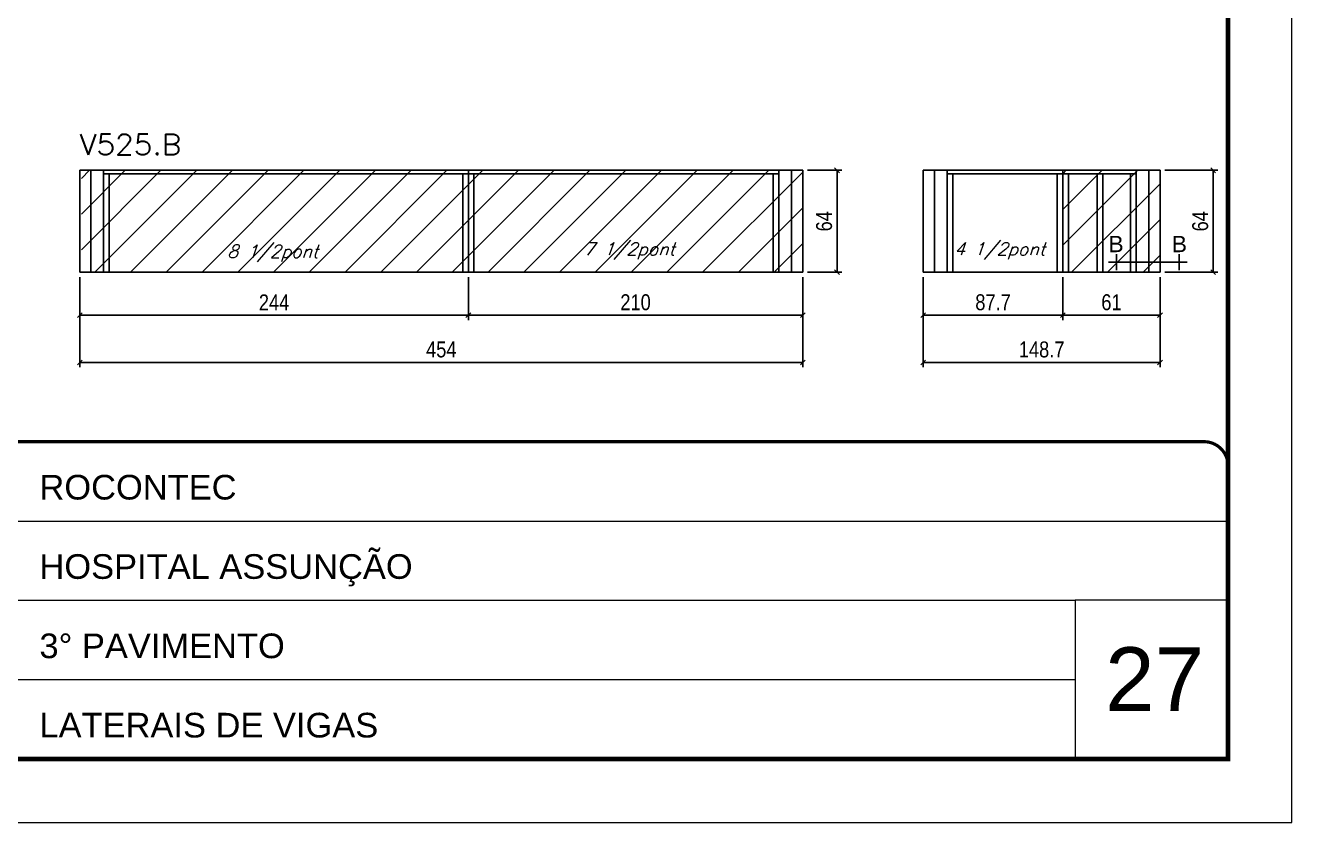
# Model space of a CAD drawing. Extents: x -21493 to -15213, y -12134 to 11887.
# Drawn here: x -17620 to -16825, y 3946 to 4446 of the extents above; entities that cross this region are included whole.
import ezdxf
from ezdxf.enums import TextEntityAlignment as Align

# ---------------------------------------------------------------- set-up
doc = ezdxf.new("R2010")
doc.units = 0
doc.linetypes.add('CONTINUO', pattern=[0])
doc.linetypes.add('DASHED', pattern=[0.75, 0.5, -0.25])
for name, color, linetype, lineweight in [('CARIMBO', 255, 'Continuous', 9), ('Folhas', 255, 'Continuous', 9), ('SARRAFO DE PRESSAO', 251, 'DASHED', 9), ('Texto Seção', 7, 'Continuous', 15)]:
    doc.layers.add(name, color=color, linetype=linetype, lineweight=lineweight)
for name, color, linetype in [('COTA', 241, 'Continuous'), ('detalhes', 4, 'Continuous'), ('Painéis', 200, 'Continuous'), ('Reaproveitamento', 251, 'Continuous'), ('SARR_2.2x7', 40, 'Continuous'), ('SARR_3.5x7', 81, 'Continuous'), ('texto', 7, 'Continuous')]:
    doc.layers.add(name, color=color, linetype=linetype)
doc.styles.add('ARIAL', font='arial.ttf')
doc.styles.add('COTA TECNICA', font='techl___.ttf', dxfattribs={"height": 10})
doc.styles.add('REGUA-120', font='ROMANS.shx', dxfattribs={"height": 15})
doc.styles.add('Romans', font='romans.shx')
doc.dimstyles.new('PAINEL', dxfattribs={"dimtxt": 10, "dimasz": 3, "dimexe": 3, "dimexo": 3, "dimgap": 3, "dimtad": 1, "dimdec": 1, "dimzin": 12, "dimdsep": 46, "dimtxsty": 'COTA TECNICA', "dimblk1": 'OBLIQUE', "dimblk2": 'OBLIQUE', "dimsah": 1, "dimcen": 0.9, "dimclrd": 4, "dimclre": 4, "dimclrt": 240, "dimadec": 1, "dimazin": 3, "dimtfac": 1, "dimtdec": 1, "dimtmove": 0, "dimatfit": 3, "dimfxl": 1, "dimtolj": 1, "dimtzin": 12, "dimarcsym": 0})

# ---------------------------------------------------------------- blocks, each defined once
blk = doc.blocks.new('_Oblique')
at = {"color": 0, "linetype": 'ByBlock', "lineweight": -2}
blk.add_line((-0.5, -0.5), (0.5, 0.5), dxfattribs=at)
blk = doc.blocks.new('*D288')
at = {"layer": 'COTA', "color": 4, "lineweight": -2, "ltscale": 25, "transparency": 16777216}
for p, q in [((-17585.9, 4288.44), (-17585.9, 4261.43)), ((-17341.9, 4288.44), (-17341.9, 4261.43)), ((-17585.9, 4264.43), (-17341.9, 4264.43))]:
    blk.add_line(p, q, dxfattribs=at)
at = {"layer": 'Defpoints', "color": 0, "ltscale": 25, "transparency": 16777216}
for p in [(-17585.9, 4291.44), (-17341.9, 4291.44), (-17341.9, 4264.43)]:
    blk.add_point(p, dxfattribs=at)
at = {"layer": 'COTA', "color": 4, "lineweight": -2, "ltscale": 25, "transparency": 16777216, "xscale": 3, "yscale": 3, "zscale": 3, "rotation": 180}
blk.add_blockref('_Oblique', (-17585.9, 4264.43), dxfattribs=at)
at = {"layer": 'COTA', "color": 4, "lineweight": -2, "ltscale": 25, "transparency": 16777216, "xscale": 3, "yscale": 3, "zscale": 3}
blk.add_blockref('_Oblique', (-17341.9, 4264.43), dxfattribs=at)
at = {"layer": 'COTA', "color": 240, "ltscale": 25, "transparency": 16777216, "insert": (-17463.9, 4272.5), "char_height": 10, "attachment_point": 5, "style": 'COTA TECNICA'}
blk.add_mtext('\\A1;244', dxfattribs=at)
blk = doc.blocks.new('*D896')
at = {"layer": 'COTA', "color": 4, "lineweight": -2, "ltscale": 25, "transparency": 16777216}
for p, q in [((-17341.9, 4288.44), (-17341.9, 4261.43)), ((-17131.9, 4288.44), (-17131.9, 4261.43)), ((-17341.9, 4264.43), (-17131.9, 4264.43))]:
    blk.add_line(p, q, dxfattribs=at)
at = {"layer": 'Defpoints', "color": 0, "ltscale": 25, "transparency": 16777216}
for p in [(-17341.9, 4291.44), (-17131.9, 4291.44), (-17131.9, 4264.43)]:
    blk.add_point(p, dxfattribs=at)
at = {"layer": 'COTA', "color": 4, "lineweight": -2, "ltscale": 25, "transparency": 16777216, "xscale": 3, "yscale": 3, "zscale": 3, "rotation": 180}
blk.add_blockref('_Oblique', (-17341.9, 4264.43), dxfattribs=at)
at = {"layer": 'COTA', "color": 4, "lineweight": -2, "ltscale": 25, "transparency": 16777216, "xscale": 3, "yscale": 3, "zscale": 3}
blk.add_blockref('_Oblique', (-17131.9, 4264.43), dxfattribs=at)
at = {"layer": 'COTA', "color": 240, "ltscale": 25, "transparency": 16777216, "insert": (-17236.9, 4272.53), "char_height": 10, "attachment_point": 5, "style": 'COTA TECNICA'}
blk.add_mtext('\\A1;210', dxfattribs=at)
blk = doc.blocks.new('*D897')
at = {"layer": 'COTA', "color": 4, "lineweight": -2, "ltscale": 25, "transparency": 16777216}
for p, q in [((-17585.9, 4288.44), (-17585.9, 4231.8)), ((-17131.9, 4288.44), (-17131.9, 4231.8)), ((-17585.9, 4234.8), (-17131.9, 4234.8))]:
    blk.add_line(p, q, dxfattribs=at)
at = {"layer": 'Defpoints', "color": 0, "ltscale": 25, "transparency": 16777216}
for p in [(-17585.9, 4291.44), (-17131.9, 4291.44), (-17131.9, 4234.8)]:
    blk.add_point(p, dxfattribs=at)
at = {"layer": 'COTA', "color": 4, "lineweight": -2, "ltscale": 25, "transparency": 16777216, "xscale": 3, "yscale": 3, "zscale": 3, "rotation": 180}
blk.add_blockref('_Oblique', (-17585.9, 4234.8), dxfattribs=at)
at = {"layer": 'COTA', "color": 4, "lineweight": -2, "ltscale": 25, "transparency": 16777216, "xscale": 3, "yscale": 3, "zscale": 3}
blk.add_blockref('_Oblique', (-17131.9, 4234.8), dxfattribs=at)
at = {"layer": 'COTA', "color": 240, "ltscale": 25, "transparency": 16777216, "insert": (-17358.9, 4242.91), "char_height": 10, "attachment_point": 5, "style": 'COTA TECNICA'}
blk.add_mtext('\\A1;454', dxfattribs=at)
blk = doc.blocks.new('*D898')
at = {"layer": 'COTA', "color": 4, "lineweight": -2, "ltscale": 25, "transparency": 16777216}
for p, q in [((-17128.9, 4355.44), (-17107.38, 4355.44)), ((-17110.38, 4291.44), (-17110.38, 4355.44)), ((-17128.9, 4291.44), (-17107.38, 4291.44))]:
    blk.add_line(p, q, dxfattribs=at)
at = {"layer": 'Defpoints', "color": 0, "ltscale": 25, "transparency": 16777216}
for p in [(-17131.9, 4355.44), (-17110.38, 4355.44), (-17131.9, 4291.44)]:
    blk.add_point(p, dxfattribs=at)
at = {"layer": 'COTA', "color": 4, "lineweight": -2, "ltscale": 25, "transparency": 16777216, "xscale": 3, "yscale": 3, "zscale": 3}
for p, rotation in [((-17110.38, 4355.44), 90), ((-17110.38, 4291.44), 270)]:
    blk.add_blockref('_Oblique', p, dxfattribs=dict(at, rotation=rotation))
at = {"layer": 'COTA', "color": 240, "ltscale": 25, "transparency": 16777216, "insert": (-17118.48, 4323.44), "char_height": 10, "attachment_point": 5, "rotation": 90, "style": 'COTA TECNICA'}
blk.add_mtext('\\A1;64', dxfattribs=at)
blk = doc.blocks.new('*D900')
at = {"layer": 'COTA', "color": 4, "lineweight": -2, "ltscale": 25, "transparency": 16777216}
for p, q in [((-17056.27, 4288.44), (-17056.27, 4261.43)), ((-16968.57, 4288.44), (-16968.57, 4261.43)), ((-17056.27, 4264.43), (-16968.57, 4264.43))]:
    blk.add_line(p, q, dxfattribs=at)
at = {"layer": 'Defpoints', "color": 0, "ltscale": 25, "transparency": 16777216}
for p in [(-17056.27, 4291.44), (-16968.57, 4291.44), (-16968.57, 4264.43)]:
    blk.add_point(p, dxfattribs=at)
at = {"layer": 'COTA', "color": 4, "lineweight": -2, "ltscale": 25, "transparency": 16777216, "xscale": 3, "yscale": 3, "zscale": 3, "rotation": 180}
blk.add_blockref('_Oblique', (-17056.27, 4264.43), dxfattribs=at)
at = {"layer": 'COTA', "color": 4, "lineweight": -2, "ltscale": 25, "transparency": 16777216, "xscale": 3, "yscale": 3, "zscale": 3}
blk.add_blockref('_Oblique', (-16968.57, 4264.43), dxfattribs=at)
at = {"layer": 'COTA', "color": 240, "ltscale": 25, "transparency": 16777216, "insert": (-17012.42, 4272.53), "char_height": 10, "attachment_point": 5, "style": 'COTA TECNICA'}
blk.add_mtext('\\A1;87.7', dxfattribs=at)
blk = doc.blocks.new('*D901')
at = {"layer": 'COTA', "color": 4, "lineweight": -2, "ltscale": 25, "transparency": 16777216}
for p, q in [((-16968.57, 4288.44), (-16968.57, 4261.43)), ((-16907.57, 4288.44), (-16907.57, 4261.43)), ((-16968.57, 4264.43), (-16907.57, 4264.43))]:
    blk.add_line(p, q, dxfattribs=at)
at = {"layer": 'Defpoints', "color": 0, "ltscale": 25, "transparency": 16777216}
for p in [(-16968.57, 4291.44), (-16907.57, 4291.44), (-16907.57, 4264.43)]:
    blk.add_point(p, dxfattribs=at)
at = {"layer": 'COTA', "color": 4, "lineweight": -2, "ltscale": 25, "transparency": 16777216, "xscale": 3, "yscale": 3, "zscale": 3, "rotation": 180}
blk.add_blockref('_Oblique', (-16968.57, 4264.43), dxfattribs=at)
at = {"layer": 'COTA', "color": 4, "lineweight": -2, "ltscale": 25, "transparency": 16777216, "xscale": 3, "yscale": 3, "zscale": 3}
blk.add_blockref('_Oblique', (-16907.57, 4264.43), dxfattribs=at)
at = {"layer": 'COTA', "color": 240, "ltscale": 25, "transparency": 16777216, "insert": (-16938.07, 4272.53), "char_height": 10, "attachment_point": 5, "style": 'COTA TECNICA'}
blk.add_mtext('\\A1;61', dxfattribs=at)
blk = doc.blocks.new('*D902')
at = {"layer": 'COTA', "color": 4, "lineweight": -2, "ltscale": 25, "transparency": 16777216}
for p, q in [((-17056.27, 4288.44), (-17056.27, 4231.8)), ((-16907.57, 4288.44), (-16907.57, 4231.8)), ((-17056.27, 4234.8), (-16907.57, 4234.8))]:
    blk.add_line(p, q, dxfattribs=at)
at = {"layer": 'Defpoints', "color": 0, "ltscale": 25, "transparency": 16777216}
for p in [(-17056.27, 4291.44), (-16907.57, 4291.44), (-16907.57, 4234.8)]:
    blk.add_point(p, dxfattribs=at)
at = {"layer": 'COTA', "color": 4, "lineweight": -2, "ltscale": 25, "transparency": 16777216, "xscale": 3, "yscale": 3, "zscale": 3, "rotation": 180}
blk.add_blockref('_Oblique', (-17056.27, 4234.8), dxfattribs=at)
at = {"layer": 'COTA', "color": 4, "lineweight": -2, "ltscale": 25, "transparency": 16777216, "xscale": 3, "yscale": 3, "zscale": 3}
blk.add_blockref('_Oblique', (-16907.57, 4234.8), dxfattribs=at)
at = {"layer": 'COTA', "color": 240, "ltscale": 25, "transparency": 16777216, "insert": (-16981.92, 4242.89), "char_height": 10, "attachment_point": 5, "style": 'COTA TECNICA'}
blk.add_mtext('\\A1;148.7', dxfattribs=at)
blk = doc.blocks.new('*D903')
at = {"layer": 'COTA', "color": 4, "lineweight": -2, "ltscale": 25, "transparency": 16777216}
for p, q in [((-16904.57, 4355.44), (-16871.18, 4355.44)), ((-16874.18, 4355.44), (-16874.18, 4291.44)), ((-16904.57, 4291.44), (-16871.18, 4291.44))]:
    blk.add_line(p, q, dxfattribs=at)
at = {"layer": 'Defpoints', "color": 0, "ltscale": 25, "transparency": 16777216}
for p in [(-16907.57, 4355.44), (-16907.57, 4291.44), (-16874.18, 4291.44)]:
    blk.add_point(p, dxfattribs=at)
at = {"layer": 'COTA', "color": 4, "lineweight": -2, "ltscale": 25, "transparency": 16777216, "xscale": 3, "yscale": 3, "zscale": 3}
for p, rotation in [((-16874.18, 4355.44), 90), ((-16874.18, 4291.44), 270)]:
    blk.add_blockref('_Oblique', p, dxfattribs=dict(at, rotation=rotation))
at = {"layer": 'COTA', "color": 240, "ltscale": 25, "transparency": 16777216, "insert": (-16882.28, 4323.44), "char_height": 10, "attachment_point": 5, "rotation": 90, "style": 'COTA TECNICA'}
blk.add_mtext('\\A1;64', dxfattribs=at)
blk = doc.blocks.new('9999999999')
at = {"color": 30, "linetype": 'CONTINUO'}
for p, q in [((98564.56, 34379.64), (99583.98, 34379.64)), ((98564.56, 34329.83), (99487.98, 34329.83)), ((99583.98, 34329.83), (99487.98, 34329.83)), ((99487.98, 34329.83), (99487.98, 34230.21)), ((98564.56, 34280.02), (99487.98, 34280.02))]:
    blk.add_line(p, q, dxfattribs=at)
at = {"color": 30, "linetype": 'CONTINUO', "const_width": 2}
blk.add_lwpolyline([(99583.98, 34230.21), (99583.98, 34414.45, 0.414214), (99568.98, 34429.45), (98228.98, 34429.45, 0.414214), (98213.98, 34414.45), (98213.98, 34245.21, 0.414214), (98228.98, 34230.21), (99583.98, 34230.21)], format="xyb", dxfattribs=at)
at = {"layer": 'Folhas'}
blk.add_lwpolyline([(98138.98, 34190.21), (99623.98, 34190.21), (99623.98, 35240.21), (98138.98, 35240.21)], close=True, dxfattribs=at)
at = {"layer": 'Folhas', "color": 30, "const_width": 3}
blk.add_lwpolyline([(98213.98, 34230.21), (99583.98, 34230.21), (99583.98, 35200.21), (98213.98, 35200.21)], close=True, dxfattribs=at)
at = {"color": 7, "linetype": 'Continuous', "ltscale": 5, "style": 'ARIAL'}
for s, height, p in [('ROCONTEC', 15.483, (98837.68, 34393.13)), ('HOSPITAL ASSUNÇÃO', 15.4829, (98837.68, 34343.32)), ('3° PAVIMENTO', 15.4829, (98837.68, 34293.51)), ('LATERAIS DE VIGAS', 15.4829, (98837.68, 34243.7))]:
    blk.add_text(s, height=height, dxfattribs=at).set_placement(p)

msp = doc.modelspace()

# ---------------------------------------------------------------- hatches: boundary and pattern name
at = {"layer": 'Reaproveitamento', "ltscale": 25}
h = msp.add_hatch(dxfattribs=at)
h.set_pattern_fill('ANSI31', color=256, scale=5)
h.set_pattern_definition([(45, (-158174.636, -14736.507), (-11.2253202, 11.2253202), [])])
h.paths.add_polyline_path([(-17131.9, 4291.44), (-17131.9, 4355.44), (-17584.9, 4355.44), (-17584.9, 4291.44)])
h = msp.add_hatch(dxfattribs=at)
h.set_pattern_fill('ANSI31', color=256, scale=5)
h.set_pattern_definition([(45, (-156779.797, -22598.542), (-11.2253202, 11.2253202), [])])
h.paths.add_polyline_path([(-16907.57, 4355.44), (-16968.57, 4355.44), (-16968.57, 4291.44), (-16907.57, 4291.44)])

# ---------------------------------------------------------------- linework, layer by layer
at = {"layer": 'detalhes'}
for p, q in [((-16934.97, 4302.74), (-16934.97, 4292.74)), ((-16895.61, 4302.74), (-16895.61, 4292.74)), ((-16890.61, 4297.74), (-16939.97, 4297.74))]:
    msp.add_line(p, q, dxfattribs=at)
at = {"layer": 'Painéis', "ltscale": 25}
for p, q in [((-17131.9, 4355.44), (-17585.9, 4355.44)), ((-17585.9, 4355.44), (-17585.9, 4291.44)), ((-17341.9, 4355.44), (-17341.9, 4291.44)), ((-17131.9, 4291.44), (-17131.9, 4355.44)), ((-16907.57, 4355.44), (-17056.27, 4355.44)), ((-17056.27, 4355.44), (-17056.27, 4291.44)), ((-16968.57, 4291.44), (-16968.57, 4355.44)), ((-16907.57, 4291.44), (-16907.57, 4355.44)), ((-17585.9, 4291.44), (-17131.9, 4291.44)), ((-17056.27, 4291.44), (-16907.57, 4291.44))]:
    msp.add_line(p, q, dxfattribs=at)
at = {"layer": 'SARR_2.2x7', "linetype": 'Continuous'}
for p, q in [((-17578.9, 4355.44), (-17578.9, 4291.44)), ((-17570.9, 4353.24), (-17146.9, 4353.24)), ((-17138.9, 4291.44), (-17138.9, 4355.44)), ((-17049.27, 4355.44), (-17049.27, 4291.44)), ((-17041.27, 4353.24), (-16922.57, 4353.24)), ((-16914.57, 4291.44), (-16914.57, 4355.44))]:
    msp.add_line(p, q, dxfattribs=at)
at = {"layer": 'SARR_3.5x7'}
for p, q in [((-17570.9, 4355.44), (-17570.9, 4291.44)), ((-17567.4, 4353.25), (-17567.4, 4291.44)), ((-17345.4, 4353.25), (-17345.4, 4291.44)), ((-17338.4, 4353.25), (-17338.4, 4291.44)), ((-17150.4, 4353.24), (-17150.4, 4291.44)), ((-17146.9, 4355.44), (-17146.9, 4291.44)), ((-17041.27, 4355.44), (-17041.27, 4291.44)), ((-17037.77, 4353.25), (-17037.77, 4291.44)), ((-16972.07, 4353.25), (-16972.07, 4291.44)), ((-16965.07, 4353.25), (-16965.07, 4291.44)), ((-16946.98, 4353.24), (-16946.98, 4291.44)), ((-16943.48, 4353.24), (-16943.48, 4291.44)), ((-16926.07, 4353.25), (-16926.07, 4291.44)), ((-16922.57, 4355.44), (-16922.57, 4291.44))]:
    msp.add_line(p, q, dxfattribs=at)

# ---------------------------------------------------------------- block references
at = {"layer": 'SARRAFO DE PRESSAO', "color": 6, "linetype": 'ByBlock'}
msp.add_blockref('9999999999', (-116448.89, -30244.42), dxfattribs=at)

# ---------------------------------------------------------------- texts
at = {"layer": 'CARIMBO', "style": 'ARIAL'}
msp.add_text('27', height=40, dxfattribs=at).set_placement((-16942.05, 4015.93))
at = {"layer": 'detalhes', "color": 0, "linetype": 'Continuous', "style": 'ARIAL'}
for p in [(-16935.17, 4309.15), (-16895.41, 4309.15)]:
    msp.add_text('B', height=10.22, dxfattribs=at).set_placement(p, align=Align.MIDDLE_CENTER)
at = {"layer": 'texto', "color": 2, "char_height": 8, "attachment_point": 5, "style": 'Romans'}
for s, insert in [('{\\Q19;\\C256;8 1/2pont}', (-17464.74, 4303.23)), ('{\\Q19;\\C256;7 1/2pont}', (-17240.87, 4304.74)), ('{\\Q19;\\C256;4 1/2pont}', (-17008.36, 4304.74))]:
    msp.add_mtext(s, dxfattribs=dict(at, insert=insert))
at = {"layer": 'Texto Seção', "style": 'REGUA-120', "width": 1.05}
msp.add_text('V525.B', height=13, dxfattribs=at).set_placement((-17585.92, 4365.1))

# ---------------------------------------------------------------- dimensions: what is measured, and where the dimension line sits
at = {"layer": 'COTA', "ltscale": 25}
for base, p1, p2, picture, middle in [((-17110.38, 4355.44), (-17131.9, 4291.44), (-17131.9, 4355.44), '*D898', (-17118.48, 4323.44)), ((-16874.18, 4291.44), (-16907.57, 4355.44), (-16907.57, 4291.44), '*D903', (-16882.28, 4323.44))]:
    dim = msp.add_linear_dim(base=base, p1=p1, p2=p2, angle=90, dimstyle='PAINEL', dxfattribs=at)
    dim.commit()
    dim.dimension.update_dxf_attribs({"geometry": picture, "text_midpoint": middle})
for base, p1, p2, picture, middle in [((-17341.9, 4264.43), (-17585.9, 4291.44), (-17341.9, 4291.44), '*D288', (-17463.9, 4272.5)), ((-17131.9, 4234.8), (-17585.9, 4291.44), (-17131.9, 4291.44), '*D897', (-17358.9, 4242.91)), ((-17131.9, 4264.43), (-17341.9, 4291.44), (-17131.9, 4291.44), '*D896', (-17236.9, 4272.53)), ((-16968.57, 4264.43), (-17056.27, 4291.44), (-16968.57, 4291.44), '*D900', (-17012.42, 4272.53)), ((-16907.57, 4234.8), (-17056.27, 4291.44), (-16907.57, 4291.44), '*D902', (-16981.92, 4242.89)), ((-16907.57, 4264.43), (-16968.57, 4291.44), (-16907.57, 4291.44), '*D901', (-16938.07, 4272.53))]:
    dim = msp.add_linear_dim(base=base, p1=p1, p2=p2, dimstyle='PAINEL', dxfattribs=at)
    dim.commit()
    dim.dimension.update_dxf_attribs({"geometry": picture, "text_midpoint": middle})

doc.saveas('drawing.dxf')
